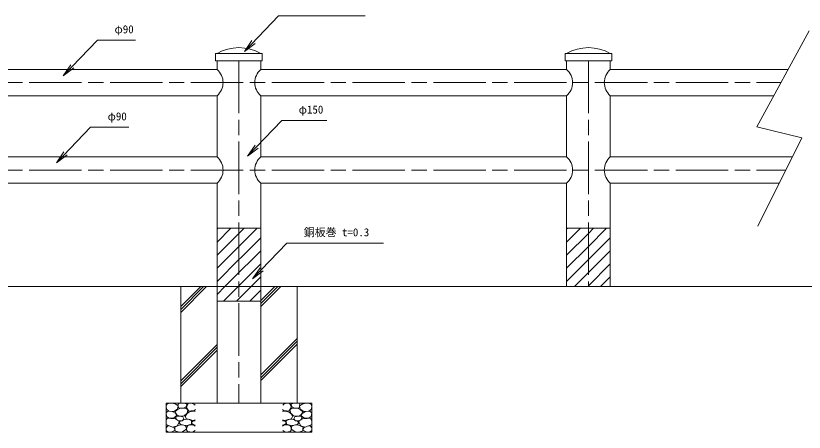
# Model space of a CAD drawing. Units: millimetres at full size, sheet at 1:15; details may follow other scales. Extents: x 0 to 6300, y 0 to 4455.
# Drawn here: x 2219 to 4927, y 1336 to 2766 of the extents above; entities that cross this region are included whole.
import ezdxf
from ezdxf.enums import TextEntityAlignment as Align

# ---------------------------------------------------------------- set-up
doc = ezdxf.new("R2010")
doc.units = ezdxf.units.MM
doc.header["$LTSCALE"] = 15
doc.linetypes.add('CHAIN', pattern=[18.5, 12, -1.5, 3.5, -1.5])
for name, color, linetype, lineweight in [('D-BMK', 2, 'CHAIN', 13), ('D-STR', 1, 'Continuous', 13), ('D-STR-HTXT', 7, 'Continuous', 13)]:
    doc.layers.add(name, color=color, linetype=linetype, lineweight=lineweight)
doc.styles.add('ＭＳ ゴシック', font='')
doc.styles.get('ＭＳ ゴシック').set_extended_font_data('MS Gothic')

# ---------------------------------------------------------------- blocks, each defined once
blk = doc.blocks.new('open_arrow')
at = {"color": 0, "linetype": 'Continuous', "lineweight": -2}
blk.add_lwpolyline([(7.5, 1.25), (0, 0), (7.5, -1.25)], dxfattribs=at)

msp = doc.modelspace()

# ---------------------------------------------------------------- linework, layer by layer
at = {"layer": 'D-BMK'}
for p, q in [((2985.59, 2611.3), (2985.59, 1436.3)), ((4185.59, 2611.3), (4185.59, 1836.3)), ((1710.59, 2536.3), (4846.11, 2536.3)), ((1710.59, 2236.3), (4863.65, 2236.3))]:
    msp.add_line(p, q, dxfattribs=at)
at = {"layer": 'D-STR'}
for p, q in [((4943.13, 2713.71), (4763.37, 2384.99)), ((2910.59, 2611.3), (2910.59, 2581.3)), ((3060.59, 2611.3), (3060.59, 2581.3)), ((4110.59, 2611.3), (4110.59, 2581.3)), ((4260.59, 2611.3), (4260.59, 2581.3)), ((1860.59, 2581.3), (2910.59, 2581.3)), ((3060.59, 2581.3), (4110.59, 2581.3)), ((4260.59, 2581.3), (4870.72, 2581.3)), ((1860.59, 2491.3), (2910.59, 2491.3)), ((2910.59, 2491.3), (2910.59, 2281.3)), ((3060.59, 2491.3), (4110.59, 2491.3)), ((3060.59, 2491.3), (3060.59, 2281.3)), ((4110.59, 2491.3), (4110.59, 2281.3)), ((4260.59, 2491.3), (4821.51, 2491.3)), ((4260.59, 2491.3), (4260.59, 2281.3)), ((4763.37, 2384.99), (4918.62, 2346.19)), ((4918.62, 2346.19), (4767.45, 2044.01)), ((1860.59, 2281.3), (2910.59, 2281.3)), ((3060.59, 2281.3), (4110.59, 2281.3)), ((4260.59, 2281.3), (4886.16, 2281.3)), ((1860.59, 2191.3), (2910.59, 2191.3)), ((2910.59, 2191.3), (2910.59, 1436.3)), ((3060.59, 2191.3), (4110.59, 2191.3)), ((3060.59, 2191.3), (3060.59, 1436.3)), ((4110.59, 2191.3), (4110.59, 1836.3)), ((4260.59, 2191.3), (4260.59, 1836.3)), ((4260.59, 2191.3), (4841.13, 2191.3)), ((2910.59, 2036.3), (3060.59, 2036.3)), ((2910.59, 2033.62), (2913.28, 2036.3)), ((2910.59, 1988.72), (2958.18, 2036.3)), ((2985.59, 2018.82), (3003.08, 2036.3)), ((2985.59, 1973.91), (3047.98, 2036.3)), ((4110.59, 2036.3), (4260.59, 2036.3)), ((4110.59, 2033.62), (4113.28, 2036.3)), ((4110.59, 1988.72), (4158.18, 2036.3)), ((4185.59, 2018.82), (4203.08, 2036.3)), ((4185.59, 1973.91), (4247.98, 2036.3)), ((2910.59, 1943.82), (2985.59, 2018.82)), ((2992.88, 1936.3), (3060.59, 2004.01)), ((4110.59, 1943.82), (4185.59, 2018.82)), ((4110.59, 1854.01), (4260.59, 2004.01)), ((2947.98, 1936.3), (2985.59, 1973.91)), ((3037.78, 1936.3), (3060.59, 1959.11)), ((4110.59, 1898.91), (4185.59, 1973.91)), ((4137.78, 1836.3), (4260.59, 1959.11)), ((2910.59, 1898.91), (2947.98, 1936.3)), ((2910.59, 1854.01), (2985.59, 1929.01)), ((2985.59, 1929.01), (2992.88, 1936.3)), ((2985.59, 1884.11), (3037.78, 1936.3)), ((2985.59, 1839.21), (3060.59, 1914.21)), ((4185.59, 1839.21), (4260.59, 1914.21)), ((2937.78, 1836.3), (2985.59, 1884.11)), ((3027.59, 1836.3), (3060.59, 1869.31)), ((4227.59, 1836.3), (4260.59, 1869.31)), ((1190.09, 1836.3), (4999.61, 1836.3)), ((2785.59, 1836.3), (2785.59, 1436.3)), ((2785.59, 1836.3), (3185.59, 1836.3)), ((2785.59, 1767.46), (2854.44, 1836.3)), ((2785.59, 1757.46), (2864.44, 1836.3)), ((2785.59, 1747.46), (2874.44, 1836.3)), ((2910.59, 1809.11), (2937.78, 1836.3)), ((2932.68, 1786.3), (2982.68, 1836.3)), ((2982.68, 1836.3), (2985.59, 1839.21)), ((2985.59, 1794.31), (3027.59, 1836.3)), ((3022.49, 1786.3), (3060.59, 1824.41)), ((3060.59, 1787.9), (3108.99, 1836.3)), ((3060.59, 1777.9), (3118.99, 1836.3)), ((3060.59, 1767.9), (3128.99, 1836.3)), ((3185.59, 1836.3), (3185.59, 1436.3)), ((2977.59, 1786.3), (2985.59, 1794.31)), ((2910.59, 1786.3), (3060.59, 1786.3)), ((3060.59, 1533.34), (3185.59, 1658.34)), ((2785.59, 1512.9), (2910.59, 1637.9)), ((2785.59, 1502.9), (2910.59, 1627.9)), ((3060.59, 1523.34), (3185.59, 1648.34)), ((3060.59, 1513.34), (3185.59, 1638.34)), ((2785.59, 1492.9), (2910.59, 1617.9)), ((2735.59, 1436.3), (2735.59, 1336.3)), ((2735.59, 1436.3), (3235.59, 1436.3)), ((2745.9, 1436.31), (2738.73, 1432.49)), ((2754.18, 1436.31), (2745.9, 1436.31)), ((2766.53, 1433.47), (2754.18, 1436.31)), ((2778.76, 1434.83), (2776.42, 1429.77)), ((2790.13, 1436.07), (2778.76, 1434.83)), ((2798.28, 1435.7), (2790.13, 1436.07)), ((2806.19, 1432.24), (2798.28, 1435.7)), ((2821.01, 1436.31), (2811.63, 1434.59)), ((2829.79, 1433.35), (2821.01, 1436.31)), ((3141.4, 1433.35), (3150.17, 1436.31)), ((3150.17, 1436.31), (3159.56, 1434.59)), ((3165, 1432.24), (3172.91, 1435.7)), ((3172.91, 1435.7), (3181.06, 1436.07)), ((3181.06, 1436.07), (3192.43, 1434.83)), ((3192.43, 1434.83), (3194.77, 1429.77)), ((3204.66, 1433.47), (3217.01, 1436.31)), ((3217.01, 1436.31), (3225.29, 1436.31)), ((3225.29, 1436.31), (3232.45, 1432.49)), ((3235.59, 1436.3), (3235.59, 1336.3)), ((2738.73, 1432.49), (2735.59, 1425.94)), ((2735.59, 1425.94), (2736.88, 1415.31)), ((2736.88, 1415.31), (2745.41, 1408.4)), ((2742.19, 1408.15), (2739.35, 1406.3)), ((2756.65, 1407.16), (2742.19, 1408.15)), ((2745.41, 1408.4), (2762.33, 1407.53)), ((2762.33, 1407.53), (2775.06, 1415.07)), ((2777.4, 1427.3), (2766.53, 1433.47)), ((2773.82, 1413.34), (2767.15, 1407.65)), ((2782.22, 1417.91), (2773.82, 1413.34)), ((2775.06, 1415.07), (2777.4, 1427.3)), ((2776.42, 1429.77), (2777.28, 1424.83)), ((2777.28, 1424.83), (2778.89, 1419.14)), ((2778.89, 1419.14), (2784.08, 1418.53)), ((2794.82, 1418.65), (2782.22, 1417.91)), ((2784.08, 1418.53), (2794.95, 1419.14)), ((2803.59, 1419.39), (2794.82, 1418.65)), ((2794.95, 1419.14), (2805.08, 1424.21)), ((2810.51, 1412.72), (2803.59, 1419.39)), ((2805.08, 1424.21), (2806.19, 1432.24)), ((2807.42, 1429.03), (2805.82, 1421)), ((2805.82, 1421), (2809.4, 1415.44)), ((2811.63, 1434.59), (2807.42, 1429.03)), ((2807.92, 1401.48), (2810.51, 1412.72)), ((2809.4, 1415.44), (2813.85, 1409.01)), ((2825.46, 1409.01), (2813.11, 1405.18)), ((2813.85, 1409.01), (2821.76, 1409.38)), ((2821.76, 1409.38), (2832.87, 1410.74)), ((2835.47, 1407.53), (2825.46, 1409.01)), ((2835.22, 1429.52), (2829.79, 1433.35)), ((2832.87, 1410.74), (2835.96, 1414.82)), ((3138.31, 1410.74), (3135.23, 1414.82)), ((3135.72, 1407.53), (3145.73, 1409.01)), ((3135.97, 1429.52), (3141.4, 1433.35)), ((3149.43, 1409.38), (3138.31, 1410.74)), ((3145.73, 1409.01), (3158.08, 1405.18)), ((3157.34, 1409.01), (3149.43, 1409.38)), ((3161.79, 1415.44), (3157.34, 1409.01)), ((3159.56, 1434.59), (3163.76, 1429.03)), ((3160.68, 1412.72), (3167.59, 1419.39)), ((3163.27, 1401.48), (3160.68, 1412.72)), ((3165.37, 1421), (3161.79, 1415.44)), ((3163.76, 1429.03), (3165.37, 1421)), ((3166.11, 1424.21), (3165, 1432.24)), ((3176.24, 1419.14), (3166.11, 1424.21)), ((3167.59, 1419.39), (3176.37, 1418.65)), ((3187.11, 1418.53), (3176.24, 1419.14)), ((3176.37, 1418.65), (3188.97, 1417.91)), ((3192.3, 1419.14), (3187.11, 1418.53)), ((3188.97, 1417.91), (3197.37, 1413.34)), ((3193.91, 1424.83), (3192.3, 1419.14)), ((3193.78, 1427.3), (3204.66, 1433.47)), ((3196.13, 1415.07), (3193.78, 1427.3)), ((3194.77, 1429.77), (3193.91, 1424.83)), ((3208.86, 1407.53), (3196.13, 1415.07)), ((3197.37, 1413.34), (3204.04, 1407.65)), ((3225.78, 1408.4), (3208.86, 1407.53)), ((3214.54, 1407.16), (3229, 1408.15)), ((3234.31, 1415.31), (3225.78, 1408.4)), ((3229, 1408.15), (3231.84, 1406.3)), ((3232.45, 1432.49), (3235.59, 1425.94)), ((3235.59, 1425.94), (3234.31, 1415.31)), ((2738.49, 1381.71), (2735.52, 1376.77)), ((2739.35, 1406.3), (2735.59, 1402.47)), ((2735.59, 1402.47), (2737.38, 1390.61)), ((2737.38, 1390.61), (2746.02, 1384.43)), ((2742.07, 1384.43), (2738.49, 1381.71)), ((2751.71, 1383.44), (2742.07, 1384.43)), ((2746.02, 1384.43), (2760.97, 1384.3)), ((2768.26, 1381.71), (2751.71, 1383.44)), ((2769, 1400.74), (2756.65, 1407.16)), ((2760.97, 1384.3), (2771.72, 1392.58)), ((2767.15, 1407.65), (2767.52, 1402.96)), ((2767.52, 1402.96), (2772.71, 1396.29)), ((2771.6, 1391.47), (2768.14, 1385.42)), ((2768.14, 1385.42), (2771.72, 1380.23)), ((2781.6, 1373.19), (2768.26, 1381.71)), ((2771.72, 1392.58), (2769, 1400.74)), ((2782.59, 1390.85), (2771.6, 1391.47)), ((2772.71, 1396.29), (2781.48, 1391.47)), ((2781.48, 1391.47), (2797.91, 1392.95)), ((2793.46, 1388.88), (2782.59, 1390.85)), ((2790.99, 1375.66), (2796.92, 1381.83)), ((2796.92, 1381.83), (2793.46, 1388.88)), ((2806.07, 1380.85), (2796.43, 1378.87)), ((2797.91, 1392.95), (2807.92, 1401.48)), ((2806.19, 1399.5), (2801.49, 1390.11)), ((2801.49, 1390.11), (2805.32, 1382.7)), ((2805.32, 1382.7), (2816.81, 1379.61)), ((2814.34, 1380.1), (2806.07, 1380.85)), ((2813.11, 1405.18), (2806.19, 1399.5)), ((3165.86, 1382.7), (3154.37, 1379.61)), ((3156.85, 1380.1), (3165.12, 1380.85)), ((3158.08, 1405.18), (3165, 1399.5)), ((3173.28, 1392.95), (3163.27, 1401.48)), ((3165, 1399.5), (3169.69, 1390.11)), ((3165.12, 1380.85), (3174.76, 1378.87)), ((3169.69, 1390.11), (3165.86, 1382.7)), ((3189.71, 1391.47), (3173.28, 1392.95)), ((3174.27, 1381.83), (3177.72, 1388.88)), ((3180.19, 1375.66), (3174.27, 1381.83)), ((3177.72, 1388.88), (3188.6, 1390.85)), ((3188.6, 1390.85), (3199.59, 1391.47)), ((3189.58, 1373.19), (3202.93, 1381.71)), ((3198.48, 1396.29), (3189.71, 1391.47)), ((3203.67, 1402.96), (3198.48, 1396.29)), ((3199.47, 1392.58), (3202.19, 1400.74)), ((3210.22, 1384.3), (3199.47, 1392.58)), ((3203.05, 1385.42), (3199.47, 1380.23)), ((3199.59, 1391.47), (3203.05, 1385.42)), ((3202.19, 1400.74), (3214.54, 1407.16)), ((3202.93, 1381.71), (3219.48, 1383.44)), ((3204.04, 1407.65), (3203.67, 1402.96)), ((3225.17, 1384.43), (3210.22, 1384.3)), ((3219.48, 1383.44), (3229.12, 1384.43)), ((3233.81, 1390.61), (3225.17, 1384.43)), ((3229.12, 1384.43), (3232.7, 1381.71)), ((3231.84, 1406.3), (3235.59, 1402.47)), ((3232.7, 1381.71), (3235.67, 1376.77)), ((3235.59, 1402.47), (3233.81, 1390.61)), ((2735.52, 1376.77), (2735.59, 1363.06)), ((2735.59, 1363.06), (2757.88, 1353.91)), ((2741.33, 1357.99), (2735.59, 1351.69)), ((2749.85, 1356.75), (2741.33, 1357.99)), ((2762.95, 1351.69), (2749.85, 1356.75)), ((2757.88, 1353.91), (2773.33, 1358.24)), ((2772.83, 1357.62), (2765.54, 1353.54)), ((2771.72, 1380.23), (2777.9, 1375.53)), ((2786.92, 1362.56), (2772.83, 1357.62)), ((2773.33, 1358.24), (2781.6, 1373.19)), ((2777.9, 1375.53), (2790.99, 1375.66)), ((2783.21, 1373.06), (2781.36, 1367.01)), ((2781.36, 1367.01), (2786.05, 1362.07)), ((2796.43, 1378.87), (2783.21, 1373.06)), ((2786.05, 1362.07), (2807.05, 1358.98)), ((2795.94, 1360.21), (2786.92, 1362.56)), ((2803.84, 1356.63), (2795.94, 1360.21)), ((2805.7, 1346.5), (2803.84, 1356.63)), ((2810.51, 1359.72), (2806.19, 1353.17)), ((2807.05, 1358.98), (2822.5, 1364.04)), ((2819.66, 1361.7), (2810.51, 1359.72)), ((2823.11, 1375.53), (2814.34, 1380.1)), ((2816.81, 1379.61), (2827.56, 1376.52)), ((2828.55, 1361.33), (2819.66, 1361.7)), ((2822.5, 1364.04), (2823.11, 1375.53)), ((2823.98, 1372.44), (2823.86, 1366.64)), ((2823.86, 1366.64), (2828.67, 1362.56)), ((2829.54, 1375.78), (2823.98, 1372.44)), ((2827.56, 1376.52), (2835.84, 1378.99)), ((2835.59, 1356.75), (2828.55, 1361.33)), ((2828.67, 1362.56), (2835.72, 1360.83)), ((2835.84, 1375.29), (2829.54, 1375.78)), ((3143.63, 1376.52), (3135.35, 1378.99)), ((3135.35, 1375.29), (3141.65, 1375.78)), ((3142.51, 1362.56), (3135.47, 1360.83)), ((3135.6, 1356.75), (3142.64, 1361.33)), ((3141.65, 1375.78), (3147.21, 1372.44)), ((3147.33, 1366.64), (3142.51, 1362.56)), ((3142.64, 1361.33), (3151.53, 1361.7)), ((3154.37, 1379.61), (3143.63, 1376.52)), ((3147.21, 1372.44), (3147.33, 1366.64)), ((3148.07, 1375.53), (3156.85, 1380.1)), ((3148.69, 1364.04), (3148.07, 1375.53)), ((3164.13, 1358.98), (3148.69, 1364.04)), ((3151.53, 1361.7), (3160.68, 1359.72)), ((3160.68, 1359.72), (3165, 1353.17)), ((3185.14, 1362.07), (3164.13, 1358.98)), ((3165.49, 1346.5), (3167.35, 1356.63)), ((3167.35, 1356.63), (3175.25, 1360.21)), ((3174.76, 1378.87), (3187.98, 1373.06)), ((3175.25, 1360.21), (3184.27, 1362.56)), ((3193.29, 1375.53), (3180.19, 1375.66)), ((3184.27, 1362.56), (3198.36, 1357.62)), ((3189.83, 1367.01), (3185.14, 1362.07)), ((3187.98, 1373.06), (3189.83, 1367.01)), ((3197.86, 1358.24), (3189.58, 1373.19)), ((3199.47, 1380.23), (3193.29, 1375.53)), ((3213.31, 1353.91), (3197.86, 1358.24)), ((3198.36, 1357.62), (3205.65, 1353.54)), ((3208.24, 1351.69), (3221.34, 1356.75)), ((3235.59, 1363.06), (3213.31, 1353.91)), ((3221.34, 1356.75), (3229.86, 1357.99)), ((3229.86, 1357.99), (3235.59, 1351.69)), ((3235.67, 1376.77), (3235.59, 1363.06)), ((2735.59, 1351.69), (2735.59, 1341.68)), ((2735.59, 1341.68), (2742.93, 1336.29)), ((2735.59, 1336.3), (3235.59, 1336.3)), ((2742.93, 1336.29), (2752.46, 1336.29)), ((2752.46, 1336.29), (2766.16, 1343.78)), ((2766.16, 1343.78), (2762.95, 1351.69)), ((2765.54, 1353.54), (2766.04, 1347.74)), ((2766.04, 1347.74), (2765.79, 1341.43)), ((2765.79, 1341.43), (2777.03, 1337.23)), ((2777.03, 1337.23), (2790.13, 1336.29)), ((2790.13, 1336.29), (2805.7, 1346.5)), ((2806.19, 1353.17), (2805.57, 1344.65)), ((2805.57, 1344.65), (2809.15, 1338.47)), ((2809.15, 1338.47), (2816.94, 1337.48)), ((2816.94, 1337.48), (2826.7, 1336.29)), ((2826.7, 1336.29), (2834.97, 1342.55)), ((3144.49, 1336.29), (3136.21, 1342.55)), ((3154.25, 1337.48), (3144.49, 1336.29)), ((3162.03, 1338.47), (3154.25, 1337.48)), ((3165.62, 1344.65), (3162.03, 1338.47)), ((3165, 1353.17), (3165.62, 1344.65)), ((3181.06, 1336.29), (3165.49, 1346.5)), ((3194.16, 1337.23), (3181.06, 1336.29)), ((3205.4, 1341.43), (3194.16, 1337.23)), ((3205.03, 1343.78), (3208.24, 1351.69)), ((3218.73, 1336.29), (3205.03, 1343.78)), ((3205.65, 1353.54), (3205.15, 1347.74)), ((3205.15, 1347.74), (3205.4, 1341.43)), ((3228.25, 1336.29), (3218.73, 1336.29)), ((3235.59, 1341.68), (3228.25, 1336.29)), ((3235.59, 1351.69), (3235.59, 1341.68))]:
    msp.add_line(p, q, dxfattribs=at)
for points in [[(2905.59, 2636.3), (3065.59, 2636.3), (3065.59, 2611.3), (2905.59, 2611.3)], [(4105.59, 2636.3), (4265.59, 2636.3), (4265.59, 2611.3), (4105.59, 2611.3)]]:
    msp.add_lwpolyline(points, close=True, dxfattribs=at)
for centre, radius, start, end in [((2985.59, 2505.67), 150.62, 60.13717, 119.86283), ((4185.59, 2505.67), 150.62, 60.13717, 119.86283), ((2871.78, 2536.3), 59.42, 310.77666, 49.22334), ((3099.41, 2536.3), 59.42, 130.77666, 229.22334), ((4071.78, 2536.3), 59.42, 310.77666, 49.22334), ((4299.41, 2536.3), 59.42, 130.77666, 229.22334), ((2871.78, 2236.3), 59.42, 310.77666, 49.22334), ((3099.41, 2236.3), 59.42, 130.77666, 229.22334), ((4071.78, 2236.3), 59.42, 310.77666, 49.22334), ((4299.41, 2236.3), 59.42, 130.77666, 229.22334)]:
    msp.add_arc(centre, radius, start, end, dxfattribs=at)
at = {"layer": 'D-STR-HTXT'}
for points in [[(3004.58, 2642.88), (3121.97, 2765.68), (3166.97, 2765.68), (3418.62, 2765.68)], [(2382.72, 2559.5), (2500.11, 2682.29), (2545.11, 2682.29), (2630.77, 2682.29)], [(2359, 2260.49), (2476.39, 2383.28), (2521.39, 2383.28), (2607.05, 2383.28)], [(3015.15, 2283.9), (3132.55, 2406.69), (3177.55, 2406.69), (3287.57, 2406.69)], [(3032.62, 1862.67), (3150.01, 1985.47), (3195.01, 1985.47), (3482.26, 1985.47)]]:
    msp.add_lwpolyline(points, dxfattribs=at)

# ---------------------------------------------------------------- block references
at = {"layer": 'D-STR-HTXT', "xscale": 6, "yscale": 6, "rotation": 46.3}
for p in [(3004.58, 2642.88), (2382.72, 2559.5), (3015.15, 2283.9), (2359, 2260.49), (3032.62, 1862.67)]:
    msp.add_blockref('open_arrow', p, dxfattribs=at)

# ---------------------------------------------------------------- texts
at = {"layer": 'D-STR-HTXT', "style": 'ＭＳ ゴシック'}
for s, p in [('φ90', (2558.43, 2733.11)), ('φ150', (3190.86, 2457.51)), ('φ90', (2534.71, 2434.1)), ('銅板巻 t=0.3', (3208.33, 2036.28))]:
    msp.add_text(s, height=27.49, dxfattribs=at).set_placement(p, align=Align.TOP_LEFT)

doc.saveas('drawing.dxf')
